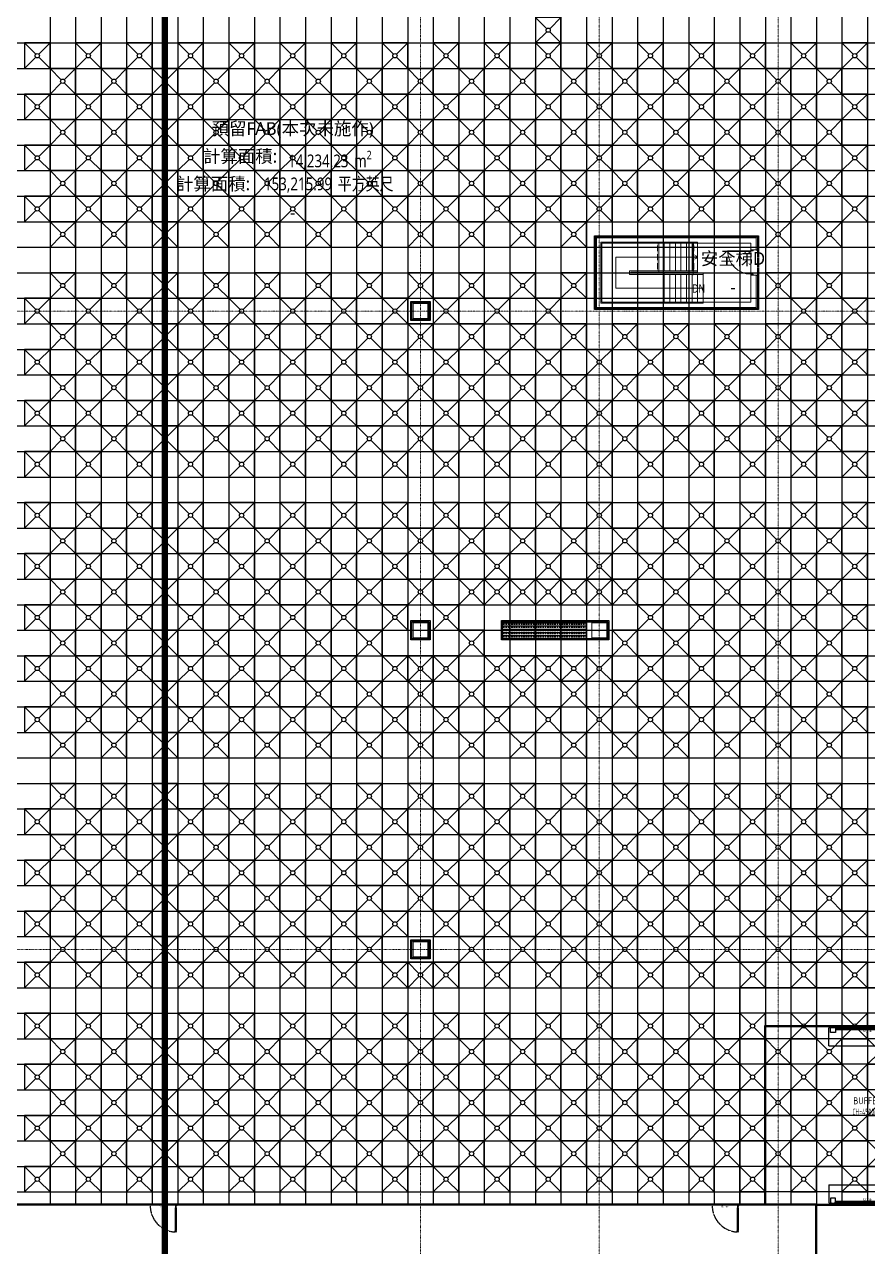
# Model space of a CAD drawing. Extents: x -32000 to 290600, y -111057 to 131250.
# Drawn here: x 132600 to 172200, y 1035 to 58470 of the extents above; entities that cross this region are included whole.
import ezdxf
from ezdxf.enums import TextEntityAlignment as Align

# ---------------------------------------------------------------- set-up
doc = ezdxf.new("R2010")
doc.units = 0
doc.header["$LTSCALE"] = 5
for name, pattern in [('DIVIDE', [1.25, 0.5, -0.25, 0, -0.25, 0, -0.25]), ('H12PL3$0$JJP_三點線', [0.9, 0.3, -0.15, 0, -0.15, 0, -0.15, 0, -0.15]), ('H12PL3$0$JJP_虛線(退縮線、投影線、地下室範圍、非屬本工程、圖面分區)', [0.45, 0.3, -0.15]), ('XFDP30$0$HIDDEN2', [0.1875, 0.125, -0.0625]), ('XFDP30-200K$0$HIDDEN', [0.3, 0.2, -0.1]), ('XFDP30-200K$0$HIDDEN2', [0.1875, 0.125, -0.0625])]:
    doc.linetypes.add(name, pattern=pattern)
for name, color, linetype in [('area code', 5, 'Continuous'), ('H12PL3$0$A-STRS', 252, 'Continuous'), ('H12PL3$0$A-TEXT', 252, 'Continuous'), ('H12PL3$0$A-WALL-IN', 252, 'Continuous'), ('H12PL3$0$A-ZONE', 252, 'Continuous'), ('H12PL3$0$Door', 252, 'Continuous'), ('H12PL3$0$S-COL', 252, 'Continuous'), ('H12PL3$0$S-GRID', 252, 'Continuous'), ('H12PL3$0$S-SLAB-SHOW', 252, 'Continuous'), ('XFDC30-200K$0$A-C-4500 (200K)', 139, 'Continuous'), ('XFDC30-200K$0$A-C-4500 (50K)', 9, 'Continuous'), ('XFDC30-50K$0$A-C-4500 (50K)', 9, 'Continuous'), ('XFDH30-200K$0$A-DR (200k)', 124, 'Continuous'), ('XFDH30-200K$0$A-FFU-1200x1200_(200k)', 140, 'Continuous'), ('XFDH30-50K$0$A-FFU-1200x1200_FAB B', 8, 'Continuous'), ('XFDP30$0$A-CR-TT2', 9, 'Continuous'), ('XFDP30$0$A-CR-TXT', 9, 'Continuous'), ('XFDP30$0$A-Door (50K)', 9, 'Continuous'), ('XFDP30$0$A-Door-Col', 9, 'Continuous'), ('XFDP30$0$A-W-P1S (50K)', 9, 'Continuous'), ('XFDP30$0$A-W-P2D (50K)', 9, 'Continuous'), ('XFDP30-200K$0$A-Door (200K)', 2, 'Continuous'), ('XFDP30-200K$0$A-W-P1S (200K)', 2, 'Continuous')]:
    doc.layers.add(name, color=color, linetype=linetype)
doc.layers.add('XFDC30-200K$0$A-Area (200K)', color=171, linetype='Continuous', plot=False)
doc.layers.add('XFDC30-200K$0$A-Area (50K)', color=170, linetype='Continuous', plot=False)
doc.styles.add('H12PL3$0$Standard', font='', dxfattribs={"width": 0.8})
doc.styles.add('XFDP30$0$AA-TXT', font='isocp.shx', dxfattribs={"width": 0.8, "bigfont": 'china.shx'})
doc.styles.add('XFDP30-200K$0$AA-TXT', font='isocp.shx', dxfattribs={"width": 0.8, "bigfont": 'china.shx'})
doc.styles.get('H12PL3$0$Standard').set_extended_font_data('Microsoft JhengHei')

# ---------------------------------------------------------------- blocks, each defined once
blk = doc.blocks.new('XFDP30$0$High-speed Turbo_300x000')
at = {"layer": 'XFDP30$0$A-Door-Col'}
h = blk.add_hatch(dxfattribs=at)
h.set_pattern_fill('ANSI33', color=256, scale=0.5, style=0)
h.set_pattern_definition([(45, (-7.8503, 41.1287), (-2.24506, 2.24506), []), (45, (-5.6053, 41.1287), (-2.24506, 2.24506), [1.5875, -0.79375])])
h.paths.add_polyline_path([(-24, 5), (-19, 5), (-19, 0), (-24, 0)])
h = blk.add_hatch(dxfattribs=at)
h.set_pattern_fill('ANSI33', color=256, scale=0.5, style=0)
h.set_pattern_definition([(45, (9.6497, 41.1277), (-2.24506, 2.24506), []), (45, (11.8947, 41.1277), (-2.24506, 2.24506), [1.5875, -0.79375])])
h.paths.add_polyline_path([(-6.5, 5), (-1.5, 5), (-1.5, 0), (-6.5, 0)])
h = blk.add_hatch(dxfattribs=at)
h.set_pattern_fill('ANSI33', color=256, scale=0.5, style=0)
h.set_pattern_definition([(135, (290.3503, 41.1277), (2.24506, 2.24506), []), (135, (288.1053, 41.1277), (2.24506, 2.24506), [1.5875, -0.79375])])
h.paths.add_polyline_path([(306.5, 5), (301.5, 5), (301.5, 0), (306.5, 0)])
h = blk.add_hatch(dxfattribs=at)
h.set_pattern_fill('ANSI33', color=256, scale=0.5, style=0)
h.set_pattern_definition([(135, (307.8503, 41.1287), (2.24506, 2.24506), []), (135, (305.6053, 41.1287), (2.24506, 2.24506), [1.5875, -0.79375])])
h.paths.add_polyline_path([(324, 5), (319, 5), (319, 0), (324, 0)])
at = {"color": 1, "linetype": 'XFDP30$0$HIDDEN2', "ltscale": 0.5}
for p, q in [((-38, 0), (-38, -86)), ((332, 0), (-38, 0)), ((332, -86), (332, 0)), ((332, -86), (-38, -86))]:
    blk.add_line(p, q, dxfattribs=at)
at = {"linetype": 'XFDP30$0$HIDDEN2', "ltscale": 0.5}
for p, q in [((300, -6.5), (0, -6.5)), ((300, -9.5), (0, -9.5))]:
    blk.add_line(p, q, dxfattribs=at)
at = {"linetype": 'Continuous'}
for points in [[(0, 0), (0, -23.5), (-24, -23.5), (-24, 0)], [(300, 0), (300, -23.5), (324, -23.5), (324, 0)]]:
    blk.add_lwpolyline(points, close=True, dxfattribs=at)
at = {"layer": 'XFDP30$0$A-Door-Col', "linetype": 'XFDP30$0$HIDDEN2', "ltscale": 0.5}
blk.add_lwpolyline([(-24, 5), (324, 5), (324, 0), (-24, 0)], close=True, dxfattribs=at)
at = {"layer": 'XFDP30$0$A-Door-Col'}
for points in [[(-24, 5), (-19, 5), (-19, 0), (-24, 0)], [(-6.5, 5), (-1.5, 5), (-1.5, 0), (-6.5, 0)], [(306.5, 5), (301.5, 5), (301.5, 0), (306.5, 0)], [(324, 5), (319, 5), (319, 0), (324, 0)]]:
    blk.add_lwpolyline(points, close=True, dxfattribs=at)
at = {"color": 9, "style": 'XFDP30$0$AA-TXT', "width": 0.45}
blk.add_attdef('300X000', text='', height=10, dxfattribs=at).set_placement((150, -16.5), align=Align.MIDDLE)
blk = doc.blocks.new('XFDP30')
at = {"layer": 'XFDP30$0$A-W-P1S (50K)'}
for p, q in [((169825, 3025, 0), (167375, 3025, 0)), ((167375, 3025, 0), (167375, 2975, 0)), ((169775, 2975, 0), (167375, 2975, 0)), ((169775, 72), (169775, 2975, 0)), ((169825, 122), (169825, 3025, 0))]:
    blk.add_line(p, q, dxfattribs=at)
at = {"layer": 'XFDP30$0$A-W-P2D (50K)'}
for p, q in [((167375, 3025, 0), (167375, 11425, 0)), ((167375, 11425, 0), (175775, 11425, 0)), ((167425, 3025, 0), (167425, 11375, 0)), ((167425, 11375, 0), (175775, 11375, 0)), ((169825, 3025, 0), (174575, 3025, 0)), ((169825, 2975, 0), (174575, 2975, 0))]:
    blk.add_line(p, q, dxfattribs=at)
at = {"layer": 'XFDP30$0$A-Door (50K)'}
ref = blk.add_blockref('XFDP30$0$High-speed Turbo_300x000', (173700, 11325, 0), dxfattribs=dict(at, xscale=-10, yscale=10, zscale=10))
ref.add_attrib('300X000', 'FAU_300x300', dxfattribs={"layer": '0', "color": 9, "height": 100, "rotation": 180, "style": 'XFDP30$0$AA-TXT', "text_generation_flag": 6, "width": 0.45}).set_placement((172200, 11160, 0), align=Align.MIDDLE)
ref = blk.add_blockref('XFDP30$0$High-speed Turbo_300x000', (173700, 3075, 0), dxfattribs=dict(at, xscale=10, yscale=10, zscale=10, rotation=180))
ref.add_attrib('300X000', 'FAU_300x300', dxfattribs={"layer": '0', "color": 9, "height": 100, "rotation": 180, "style": 'XFDP30$0$AA-TXT', "text_generation_flag": 6, "width": 0.45}).set_placement((172200, 3240, 0), align=Align.MIDDLE)
at = {"layer": 'XFDP30$0$A-CR-TT2', "style": 'XFDP30$0$AA-TXT', "width": 0.6}
blk.add_text('CH=4500mm', height=300, dxfattribs=at).set_placement((172193, 7365), align=Align.MIDDLE)
at = {"layer": 'XFDP30$0$A-CR-TXT', "style": 'XFDP30$0$AA-TXT', "width": 0.8}
blk.add_text('BUFFER', height=320, dxfattribs=at).set_placement((172193, 7885), align=Align.MIDDLE)
blk = doc.blocks.new('XFDP30-200K$0$GAD2205')
blk.add_lwpolyline([(0, 1), (0, 1), (-18, 1, -0.414214), (-18, 2), (-18, 3, -0.414214), (-18, 3), (-14, 3, 0.414214), (-13, 4), (-13, 4, 0.414214), (-14, 4), (-18, 4, -0.414214), (-18, 5), (-18, 12, -0.414214), (-18, 12), (-18, 12, 0.414214), (-18, 12), (-18, 14, 0.72636), (-19, 14), (-19, 13, 0.158507), (-19, 13), (-19, 0, 0.414214), (-19, 0), (19, 0, 0.414214), (19, 0), (19, 13, 0.158507), (19, 13), (19, 14, 0.72636), (18, 14), (18, 12, 0.414214), (18, 12, -0.414214), (18, 12), (18, 5, -0.414214), (18, 4), (14, 4, 0.414214), (13, 4), (13, 4, 0.414214), (14, 3), (18, 3, -0.414214), (18, 3), (18, 2, -0.414214), (18, 1), (0, 1)], format="xyb", close=True)
blk = doc.blocks.new('XFDP30-200K$0$Door-S130a')
for p, q in [((8.8, 120.4), (8.8, 125.3)), ((8.8, 125.3), (9.6, 125.3)), ((9.6, 120.4), (8.8, 120.4)), ((9.6, 125.3), (9.6, 120.4))]:
    blk.add_line(p, q)
blk.add_lwpolyline([(4.8, 120.4), (4.8, 125.3), (4, 125.3), (4, 120.4)], close=True)
at = {"ltscale": 5}
for points in [[(8.8, 117.8), (8.8, 127.9), (4.8, 127.9), (4.8, 117.8)], [(5, 117.5), (5, 14.8), (5, 14.8), (5, 117.5)], [(8.6, 14.8), (8.5, 14.8), (8.5, 117.5), (8.6, 117.5)], [(8.8, 4.3), (8.8, 14.4), (4.8, 14.4), (4.8, 4.3)]]:
    blk.add_lwpolyline(points, close=True, dxfattribs=at)
blk.add_lwpolyline([(4.8, 117.9), (4.8, 116.7, 0.158507), (4.9, 116.7), (4.9, 116.5, 0.72636), (5, 116.6), (5, 116.7, 0.414214), (5, 116.7, -0.414214), (4.9, 116.8), (4.9, 117.5, -0.414214), (5, 117.5), (5.4, 117.5, 0.414214), (5.4, 117.5), (5.4, 117.6, 0.414214), (5.4, 117.6), (5, 117.6, -0.414214), (4.9, 117.6), (4.9, 117.8, -0.414214), (5, 117.8), (6.8, 117.8), (6.8, 117.8), (6.8, 117.8), (8.6, 117.8, -0.414214), (8.6, 117.8), (8.6, 117.6, -0.414214), (8.6, 117.6), (8.2, 117.6, 0.414214), (8.1, 117.6), (8.1, 117.5, 0.414214), (8.2, 117.5), (8.6, 117.5, -0.414214), (8.6, 117.5), (8.6, 116.8, -0.414214), (8.6, 116.7), (8.6, 116.7, 0.414214), (8.6, 116.7), (8.6, 116.6, 0.72636), (8.6, 116.5), (8.7, 116.7, 0.158507), (8.7, 116.7), (8.7, 117.9, 0.414214), (8.7, 117.9), (4.9, 117.9, 0.414214)], format="xyb", close=True, dxfattribs=at)
at = {"ltscale": 500}
for points in [[(3.2, -0.6), (3.2, 3.9), (3, 3.9), (3, -0.6)], [(8.5, 4.8), (4, 4.8), (4, 4.6), (8.5, 4.6)]]:
    blk.add_lwpolyline(points, close=True, dxfattribs=at)
at = {"linetype": 'XFDP30-200K$0$HIDDEN', "ltscale": 0.1}
blk.add_arc((3.4, 4.4), 123.6, 0, 86.75942, dxfattribs=at)
at = {"ltscale": 500, "extrusion": (0, 0, -1)}
blk.add_ellipse((3.4, 4.4), major_axis=(-0.495, 0.495), ratio=1, start_param=5.497787, end_param=11.780972, dxfattribs=at)
at = {"ltscale": 5, "xscale": 0.1000000000058208, "yscale": 0.1000000000058208, "zscale": 0.1000000000058208}
blk.add_blockref('XFDP30-200K$0$GAD2205', (6.8, 14.3), dxfattribs=at)
at = {"color": 9, "style": 'XFDP30-200K$0$AA-TXT', "width": 0.45}
blk.add_attdef('130X240', text='', height=10, dxfattribs=at).set_placement((65, 10), align=Align.MIDDLE_CENTER)
blk = doc.blocks.new('XFDP30-200K')
at = {"layer": 'XFDP30-200K$0$A-W-P1S (200K)'}
for p, q in [((166975, 47885), (167074, 47885)), ((166975, 46685), (167074, 46685)), ((167375, 2975, 0), (18575, 2975)), ((167375, 3025, 0), (18625, 3025))]:
    blk.add_line(p, q, dxfattribs=at)
at = {"layer": 'XFDP30-200K$0$A-W-P1S (200K)', "linetype": 'XFDP30-200K$0$HIDDEN2'}
for p, q in [((167024, 47885), (167024, 46685)), ((167074, 47885), (167074, 46685))]:
    blk.add_line(p, q, dxfattribs=at)
at = {"layer": 'XFDP30-200K$0$A-W-P1S (200K)'}
for points in [[(167075, 46685), (167075, 45075), (159375, 45075), (159375, 48535), (167075, 48535), (167075, 47885)], [(167025, 46685), (167025, 45125), (159425, 45125), (159425, 48485), (167025, 48485), (167025, 47885)]]:
    blk.add_lwpolyline(points, dxfattribs=at)
for points in [[(150750, 45450), (151650, 45450), (151650, 44550), (150750, 44550)], [(150800, 45400), (151600, 45400), (151600, 44600), (150800, 44600)], [(150750, 30450), (151650, 30450), (151650, 29550), (150750, 29550)], [(155006, 30450), (160050, 30450), (160050, 29550), (155006, 29550)], [(150800, 30400), (151600, 30400), (151600, 29600), (150800, 29600)], [(155056, 30400), (160000, 30400), (160000, 29600), (155056, 29600)], [(150750, 15450), (151650, 15450), (151650, 14550), (150750, 14550)], [(150800, 15400), (151600, 15400), (151600, 14600), (150800, 14600)]]:
    blk.add_lwpolyline(points, close=True, dxfattribs=at)
at = {"layer": 'XFDP30-200K$0$A-Door (200K)'}
ref = blk.add_blockref('XFDP30-200K$0$Door-S130a', (139775, 3000), dxfattribs=dict(at, xscale=10, yscale=10, zscale=10, rotation=180))
ref.add_attrib('130X240', 'MS_130x240', dxfattribs={"layer": '0', "color": 9, "height": 100, "style": 'XFDP30-200K$0$AA-TXT', "width": 0.45}).set_placement((139125, 2925), align=Align.MIDDLE_CENTER)
ref = blk.add_blockref('XFDP30-200K$0$Door-S130a', (166175, 3000, 0), dxfattribs=dict(at, xscale=10, yscale=10, zscale=10, rotation=180))
ref.add_attrib('130X240', 'MS_130x240', dxfattribs={"layer": '0', "color": 9, "height": 100, "style": 'XFDP30-200K$0$AA-TXT', "width": 0.45}).set_placement((165525, 2925, 0), align=Align.MIDDLE_CENTER)
blk = doc.blocks.new('H12PL3')
at = {"layer": 'H12PL3$0$A-STRS', "lineweight": 0}
for p, q in [((162395, 48235), (159675, 48235)), ((159675, 48235), (159675, 45375)), ((159725, 45425), (159725, 48185)), ((159725, 48185), (162395, 48185)), ((159725, 48185), (159725, 45425)), ((162331.84, 48185), (159725, 48185)), ((159725, 48185), (159725, 45425)), ((162395, 48185), (159725, 48185)), ((162395, 48185), (162331.84, 48185)), ((164215, 48235), (162395, 48235)), ((162395, 48235), (162395, 48185)), ((162395, 48185), (162395, 48235)), ((162395, 48185), (164215, 48185)), ((164215, 48185), (162395, 48185)), ((162395, 46885), (162395, 48185)), ((162395, 46885), (162395, 48185)), ((162395, 46885), (162395, 48185)), ((162655, 48185), (162395, 48185)), ((162395, 48185), (162395, 46885)), ((162395, 46885), (162395, 48185)), ((162655, 46885), (162655, 48185)), ((162915, 48185), (162655, 48185)), ((162655, 48185), (162655, 46885)), ((162655, 46885), (162655, 48185)), ((162915, 46885), (162915, 48185)), ((163175, 48185), (162915, 48185)), ((162915, 48185), (162915, 46885)), ((162915, 46885), (162915, 48185)), ((163175, 46885), (163175, 48185)), ((163435, 48185), (163175, 48185)), ((163175, 48185), (163175, 46885)), ((163175, 46885), (163175, 48185)), ((163435, 46885), (163435, 48185)), ((163695, 48185), (163435, 48185)), ((163435, 48185), (163435, 46885)), ((163435, 46885), (163435, 48185)), ((163695, 46885), (163695, 48185)), ((163955, 48185), (163695, 48185)), ((163695, 48185), (163695, 46885)), ((163695, 46885), (163695, 48185)), ((163955, 46885), (163955, 48185)), ((164215, 48185), (163955, 48185)), ((163955, 48185), (163955, 46885)), ((163955, 46885), (163955, 48185)), ((164215, 48185), (164215, 48235)), ((164215, 46885), (164215, 48185)), ((164215, 46885), (164215, 48185)), ((162395, 47535), (160375, 47535)), ((160375, 47535), (160375, 46075)), ((163955, 47535), (162395, 47535)), ((164215, 47535), (163955, 47535)), ((164215, 47535), (164115, 47610)), ((164115, 47460), (164215, 47535)), ((162395, 46885), (161025, 46885)), ((161025, 46885), (161025, 46725)), ((161025, 46725), (161025, 46885)), ((161025, 46885), (162331.84, 46885)), ((161025, 46725), (161025, 46885)), ((161025, 46885), (162395, 46885)), ((161025, 46725), (162655, 46725)), ((162655, 46725), (161025, 46725)), ((162655, 46725), (161025, 46725)), ((161075, 46775), (161075, 46835)), ((161075, 46835), (162395, 46835)), ((162655, 46775), (161075, 46775)), ((162331.84, 46885), (162395, 46885)), ((164215, 46885), (162395, 46885)), ((162395, 46885), (162395, 46835)), ((162395, 46835), (162395, 46885)), ((162395, 46885), (164215, 46885)), ((162395, 46885), (162655, 46885)), ((162395, 46835), (164215, 46835)), ((162655, 46885), (162915, 46885)), ((162655, 46725), (162655, 46775)), ((164475, 46775), (162655, 46775)), ((162655, 46775), (162655, 46725)), ((162655, 46725), (164475, 46725)), ((164475, 46725), (162655, 46725)), ((162655, 46725), (162655, 45425)), ((162655, 46725), (162655, 45425)), ((162655, 45425), (162655, 46725)), ((162915, 46725), (162655, 46725)), ((162655, 46725), (162655, 45425)), ((162915, 46885), (163175, 46885)), ((162915, 46725), (162915, 45425)), ((162915, 45425), (162915, 46725)), ((162915, 46725), (162915, 45425)), ((163175, 46725), (162915, 46725)), ((163175, 46885), (163435, 46885)), ((163175, 46725), (163175, 45425)), ((163175, 45425), (163175, 46725)), ((163175, 46725), (163175, 45425)), ((163435, 46725), (163175, 46725)), ((163435, 46885), (163695, 46885)), ((163435, 46725), (163435, 45425)), ((163435, 45425), (163435, 46725)), ((163435, 46725), (163435, 45425)), ((163695, 46725), (163435, 46725)), ((163695, 46885), (163955, 46885)), ((163695, 46725), (163695, 45425)), ((163695, 45425), (163695, 46725)), ((163695, 46725), (163695, 45425)), ((163955, 46725), (163695, 46725)), ((163955, 46885), (164215, 46885)), ((163955, 46725), (163955, 45425)), ((163955, 45425), (163955, 46725)), ((163955, 46725), (163955, 45425)), ((164215, 46725), (163955, 46725)), ((164215, 46835), (164215, 46885)), ((164215, 46725), (164215, 45425)), ((164215, 45425), (164215, 46725)), ((164215, 46725), (164215, 45425)), ((164475, 46725), (164215, 46725)), ((164475, 46725), (164475, 46775)), ((164475, 45425), (164475, 46725)), ((164475, 45425), (164475, 46725)), ((160375, 46075), (162655, 46075)), ((162655, 46075), (164215, 46075)), ((164215, 46075), (164475, 46075)), ((159675, 45375), (162655, 45375)), ((162655, 45425), (159725, 45425)), ((159725, 45425), (162655, 45425)), ((159725, 45425), (162655, 45425)), ((162655, 45375), (162655, 45425)), ((164475, 45425), (162655, 45425)), ((162655, 45425), (162655, 45375)), ((162655, 45425), (164475, 45425)), ((162655, 45425), (162915, 45425)), ((162655, 45375), (164475, 45375)), ((162915, 45425), (163175, 45425)), ((163175, 45425), (163435, 45425)), ((163435, 45425), (163695, 45425)), ((163695, 45425), (163955, 45425)), ((163955, 45425), (164215, 45425)), ((164215, 45425), (164475, 45425)), ((164475, 45375), (164475, 45425))]:
    blk.add_line(p, q, dxfattribs=at)
at = {"layer": 'H12PL3$0$A-STRS', "linetype": 'H12PL3$0$JJP_虛線(退縮線、投影線、地下室範圍、非屬本工程、圖面分區)', "lineweight": 0}
for p, q in [((162331.84, 48185), (162331.84, 46885)), ((164033.66, 48185), (164033.66, 46885)), ((162655, 46725), (162655, 45425))]:
    blk.add_line(p, q, dxfattribs=at)
at = {"layer": 'H12PL3$0$A-STRS', "lineweight": 0, "flags": 128}
blk.add_lwpolyline([(164475, 46100, 1), (164475, 46050, 1)], format="xyb", close=True, dxfattribs=at)
at = {"layer": 'H12PL3$0$A-WALL-IN', "lineweight": 0}
for p, q in [((166725, 47885), (166975, 47885)), ((166725, 46685), (166975, 46685))]:
    blk.add_line(p, q, dxfattribs=at)
at = {"layer": 'H12PL3$0$A-WALL-IN', "lineweight": 0, "flags": 128}
for points in [[(159475, 48435), (159475, 48185)], [(166725, 48435), (159475, 48435)], [(166975, 48435), (166725, 48435)], [(166975, 47885), (166975, 48435)], [(159475, 48185), (159475, 45425)], [(159725, 45425), (159725, 48185)], [(159725, 48185), (166725, 48185)], [(166725, 48185), (166725, 47885)], [(166725, 46685), (166725, 45425)], [(166975, 45425), (166975, 46685)], [(159475, 45175), (159475, 45425)], [(166725, 45425), (159725, 45425)], [(166975, 45175), (166975, 45425)], [(159475, 45175), (166975, 45175)]]:
    blk.add_lwpolyline(points, dxfattribs=at)
at = {"layer": 'H12PL3$0$Door', "lineweight": 0}
for p, q in [((166725, 47835), (165625, 47835)), ((165625, 47835), (165625, 47805)), ((165625, 47805), (166725, 47805)), ((166725, 47835), (166725, 47885)), ((166725, 47885), (166825, 47885)), ((166725, 47805), (166725, 47835)), ((166825, 47835), (166725, 47835)), ((166825, 47885), (166825, 47835)), ((166725, 46685), (166725, 46735)), ((166725, 46735), (166825, 46735)), ((166825, 46685), (166725, 46685)), ((166825, 46735), (166825, 46685))]:
    blk.add_line(p, q, dxfattribs=at)
blk.add_arc((166725, 47835), 1100, 180, 270, dxfattribs=at)
at = {"layer": 'H12PL3$0$S-COL', "lineweight": 0, "flags": 128}
for points in [[(150850, 44650), (151550, 44650), (151550, 45350), (150850, 45350)], [(150850, 29650), (151550, 29650), (151550, 30350), (150850, 30350)], [(159250, 29650), (159950, 29650), (159950, 30350), (159250, 30350)], [(150850, 14650), (151550, 14650), (151550, 15350), (150850, 15350)]]:
    blk.add_lwpolyline(points, close=True, dxfattribs=at)
at = {"layer": 'H12PL3$0$S-GRID', "linetype": 'H12PL3$0$JJP_三點線', "lineweight": 0}
for p, q in [((139200, 128250), (139200, -28000)), ((151200, 128250), (151200, -28000)), ((159600, 128250), (159600, -28000)), ((168000, 128250), (168000, -28000)), ((-29000, 45000), (289600, 45000)), ((-29000, 30000), (289600, 30000)), ((-29000, 15000), (289600, 15000))]:
    blk.add_line(p, q, dxfattribs=at)
at = {"layer": 'H12PL3$0$S-SLAB-SHOW', "lineweight": 0, "flags": 128}
blk.add_lwpolyline([(164005, 46705), (163955, 46705), (163955, 45425), (166725, 45425), (166725, 48185), (164005, 48185)], close=True, dxfattribs=at)
for name in ['XFDP30-200K', 'XFDP30']:
    blk.add_blockref(name, (0, 0))
at = {"layer": 'H12PL3$0$A-TEXT', "linetype": 'Continuous', "lineweight": 0, "insert": (163955, 46058.78), "char_height": 400, "attachment_point": 4, "style": 'H12PL3$0$Standard'}
blk.add_mtext('\\A1;DN', dxfattribs=at)
at = {"layer": 'H12PL3$0$A-ZONE', "style": 'H12PL3$0$Standard'}
for s, p in [('預留FAB(本次未施作)', (145200, 53876.07)), ('計算面積: ', (142830.05, 52576.49)), ('計算面積: ', (141557.19, 51279.2)), ('-', (145200, 49935.02)), ('安全梯D', (165878.7, 47771.14)), ('-', (165878.7, 46429.25))]:
    blk.add_text(s, height=600, dxfattribs=at).set_placement(p, align=Align.TOP_CENTER)
at = {"layer": 'H12PL3$0$A-ZONE', "lineweight": 0, "char_height": 600, "attachment_point": 2, "style": 'H12PL3$0$Standard'}
for s, insert in [('\\A1;\\pt0,1320;14,234.23{\\H0.66x;\\S^  ;} m{\\H0.66x;\\S2^  ;}', (146946.17, 52531.65)), ('\\A1;\\pt0,1320;153,215.99{\\H0.66x;\\S^  ;} 平方英尺{\\H0.66x;\\S^  ;}', (146946.17, 51276.92))]:
    blk.add_mtext(s, dxfattribs=dict(at, insert=insert))
blk = doc.blocks.new('XFDH30-200K$0$FFU-1212')
for p, q in [((0, 120), (52.9, 67.1)), ((67.1, 67.1), (120, 120)), ((0, 0), (52.9, 52.9)), ((67.1, 52.9), (120, 0))]:
    blk.add_line(p, q)
blk.add_lwpolyline([(0, 0), (120, 0), (120, 120), (0, 120)], close=True)
blk.add_circle((60, 60), 10)
blk = doc.blocks.new('*U210')
h = blk.add_hatch()
h.set_pattern_fill('ANSI33', color=256, scale=60, angle=135, style=0)
h.set_pattern_definition([(180, (-13.5, 35), (-3e-15, -15), []), (180, (-21, 42.5), (-3e-15, -15), [7.5, -3.75])])
h.paths.add_polyline_path([(0, 85), (0, 0), (36.5, 0), (36.5, 80), (36.5, 80), (36.5, 85)])
blk.add_lwpolyline([(0, 85), (0, 0), (36.5, 0), (36.5, 80), (36.5, 80), (36.5, 85), (0, 85)])
blk = doc.blocks.new('*U209')
h = blk.add_hatch()
h.set_pattern_fill('ANSI33', color=256, scale=60, angle=135, style=0)
h.set_pattern_definition([(180, (70, 35), (-3e-15, -15), []), (180, (62.5, 42.5), (-3e-15, -15), [7.5, -3.75])])
h.paths.add_polyline_path([(0, 85), (0, 0), (120, 0), (120, 80), (120, 80), (120, 85)])
blk.add_lwpolyline([(0, 85), (0, 0), (120, 0), (120, 80), (120, 80), (120, 85), (0, 85)])
blk = doc.blocks.new('XFDH30-200K')
at = {"layer": 'XFDH30-200K$0$A-DR (200k)', "xscale": 10, "yscale": 10, "zscale": 10}
for name, p in [('*U210', (155031, 29575)), ('*U209', (155396, 29575)), ('*U209', (156596, 29575)), ('*U209', (157796, 29575))]:
    blk.add_blockref(name, p, dxfattribs=at)
at = {"layer": 'XFDH30-200K$0$A-FFU-1200x1200_(200k)', "xscale": 10, "yscale": 10, "zscale": 10, "rotation": 90.00000000000001}
for p in [(157800, 57600, 0), (133800, 56400, 0), (136200, 56400, 0), (138600, 56400, 0), (141000, 56400, 0), (143400, 56400, 0), (145800, 56400, 0), (148200, 56400, 0), (150600, 56400, 0), (153000, 56400, 0), (155400, 56400, 0), (157800, 56400, 0), (160200, 56400, 0), (162600, 56400, 0), (165000, 56400, 0), (167400, 56400, 0), (169800, 56400, 0), (172200, 56400, 0), (135000, 55200, 0), (137400, 55200, 0), (139800, 55200, 0), (142200, 55200, 0), (144600, 55200, 0), (147000, 55200, 0), (149400, 55200, 0), (151800, 55200, 0), (154200, 55200, 0), (156600, 55200, 0), (159000, 55200, 0), (161400, 55200, 0), (163800, 55200, 0), (166200, 55200, 0), (168600, 55200, 0), (171000, 55200, 0), (133800, 54000, 0), (136200, 54000, 0), (138600, 54000, 0), (141000, 54000, 0), (143400, 54000, 0), (145800, 54000, 0), (148200, 54000, 0), (150600, 54000, 0), (153000, 54000, 0), (155400, 54000, 0), (157800, 54000, 0), (160200, 54000, 0), (162600, 54000, 0), (165000, 54000, 0), (167400, 54000, 0), (169800, 54000, 0), (172200, 54000, 0), (135000, 52800, 0), (137400, 52800, 0), (139800, 52800, 0), (142200, 52800, 0), (144600, 52800, 0), (147000, 52800, 0), (149400, 52800, 0), (151800, 52800, 0), (154200, 52800, 0), (156600, 52800, 0), (159000, 52800, 0), (161400, 52800, 0), (163800, 52800, 0), (166200, 52800, 0), (168600, 52800, 0), (171000, 52800, 0), (133800, 51600, 0), (136200, 51600, 0), (138600, 51600, 0), (141000, 51600, 0), (143400, 51600, 0), (145800, 51600, 0), (148200, 51600, 0), (150600, 51600, 0), (153000, 51600, 0), (155400, 51600, 0), (157800, 51600, 0), (160200, 51600, 0), (162600, 51600, 0), (165000, 51600, 0), (167400, 51600, 0), (169800, 51600, 0), (172200, 51600, 0), (135000, 50400, 0), (137400, 50400, 0), (139800, 50400, 0), (142200, 50400, 0), (144600, 50400, 0), (147000, 50400, 0), (149400, 50400, 0), (151800, 50400, 0), (154200, 50400, 0), (156600, 50400, 0), (159000, 50400, 0), (161400, 50400, 0), (163800, 50400, 0), (166200, 50400, 0), (168600, 50400, 0), (171000, 50400, 0), (133800, 49200, 0), (136200, 49200, 0), (138600, 49200, 0), (141000, 49200, 0), (143400, 49200, 0), (145800, 49200, 0), (148200, 49200, 0), (150600, 49200, 0), (153000, 49200, 0), (155400, 49200, 0), (157800, 49200, 0), (160200, 49200, 0), (162600, 49200, 0), (165000, 49200, 0), (167400, 49200, 0), (169800, 49200, 0), (172200, 49200, 0), (135000, 48000, 0), (137400, 48000, 0), (139800, 48000, 0), (142200, 48000, 0), (144600, 48000, 0), (147000, 48000, 0), (149400, 48000, 0), (151800, 48000, 0), (154200, 48000, 0), (156600, 48000, 0), (159000, 48000, 0), (168600, 48000, 0), (171000, 48000, 0), (135000, 45600, 0), (137400, 45600, 0), (139800, 45600, 0), (142200, 45600, 0), (144600, 45600, 0), (147000, 45600, 0), (149400, 45600, 0), (151800, 45600, 0), (154200, 45600, 0), (156600, 45600, 0), (159000, 45600, 0), (168600, 45600, 0), (171000, 45600, 0), (133800, 44400, 0), (136200, 44400, 0), (138600, 44400, 0), (141000, 44400, 0), (143400, 44400, 0), (145800, 44400, 0), (148200, 44400, 0), (150600, 44400, 0), (153000, 44400, 0), (155400, 44400, 0), (157800, 44400, 0), (169800, 44400, 0), (172200, 44400, 0), (135000, 43200, 0), (137400, 43200, 0), (139800, 43200, 0), (142200, 43200, 0), (144600, 43200, 0), (147000, 43200, 0), (149400, 43200, 0), (151800, 43200, 0), (154200, 43200, 0), (156600, 43200, 0), (159000, 43200, 0), (161400, 43200, 0), (163800, 43200, 0), (166200, 43200, 0), (168600, 43200, 0), (171000, 43200, 0), (133800, 42000, 0), (136200, 42000, 0), (138600, 42000, 0), (141000, 42000, 0), (143400, 42000, 0), (145800, 42000, 0), (148200, 42000, 0), (150600, 42000, 0), (153000, 42000, 0), (155400, 42000, 0), (157800, 42000, 0), (160200, 42000, 0), (162600, 42000, 0), (165000, 42000, 0), (167400, 42000, 0), (169800, 42000, 0), (172200, 42000, 0), (135000, 40800, 0), (137400, 40800, 0), (139800, 40800, 0), (142200, 40800, 0), (144600, 40800, 0), (147000, 40800, 0), (149400, 40800, 0), (151800, 40800, 0), (154200, 40800, 0), (156600, 40800, 0), (159000, 40800, 0), (161400, 40800, 0), (163800, 40800, 0), (166200, 40800, 0), (168600, 40800, 0), (171000, 40800, 0), (133800, 39600, 0), (136200, 39600, 0), (138600, 39600, 0), (141000, 39600, 0), (143400, 39600, 0), (145800, 39600, 0), (148200, 39600, 0), (150600, 39600, 0), (153000, 39600, 0), (155400, 39600, 0), (157800, 39600, 0), (160200, 39600, 0), (162600, 39600, 0), (165000, 39600, 0), (167400, 39600, 0), (169800, 39600, 0), (172200, 39600, 0), (135000, 38400, 0), (137400, 38400, 0), (139800, 38400, 0), (142200, 38400, 0), (144600, 38400, 0), (147000, 38400, 0), (149400, 38400, 0), (151800, 38400, 0), (154200, 38400, 0), (156600, 38400, 0), (159000, 38400, 0), (161400, 38400, 0), (163800, 38400, 0), (166200, 38400, 0), (168600, 38400, 0), (171000, 38400, 0), (133800, 37200, 0), (136200, 37200, 0), (138600, 37200, 0), (141000, 37200, 0), (143400, 37200, 0), (145800, 37200, 0), (148200, 37200, 0), (150600, 37200, 0), (153000, 37200, 0), (155400, 37200, 0), (157800, 37200, 0), (160200, 37200, 0), (162600, 37200, 0), (165000, 37200, 0), (167400, 37200, 0), (169800, 37200, 0), (172200, 37200, 0), (133800, 34800, 0), (136200, 34800, 0), (138600, 34800, 0), (141000, 34800, 0), (143400, 34800, 0), (145800, 34800, 0), (148200, 34800, 0), (150600, 34800, 0), (153000, 34800, 0), (155400, 34800, 0), (157800, 34800, 0), (160200, 34800, 0), (162600, 34800, 0), (165000, 34800, 0), (167400, 34800, 0), (169800, 34800, 0), (172200, 34800, 0), (135000, 33600, 0), (137400, 33600, 0), (139800, 33600, 0), (142200, 33600, 0), (144600, 33600, 0), (147000, 33600, 0), (149400, 33600, 0), (151800, 33600, 0), (154200, 33600, 0), (156600, 33600, 0), (159000, 33600, 0), (161400, 33600, 0), (163800, 33600, 0), (166200, 33600, 0), (168600, 33600, 0), (171000, 33600, 0), (133800, 32400, 0), (136200, 32400, 0), (138600, 32400, 0), (141000, 32400, 0), (143400, 32400, 0), (145800, 32400, 0), (148200, 32400, 0), (150600, 32400, 0), (153000, 32400, 0), (155400, 32400, 0), (157800, 32400, 0), (160200, 32400, 0), (162600, 32400, 0), (165000, 32400, 0), (167400, 32400, 0), (169800, 32400, 0), (172200, 32400, 0), (135000, 31200, 0), (137400, 31200, 0), (139800, 31200, 0), (142200, 31200, 0), (144600, 31200, 0), (147000, 31200, 0), (149400, 31200, 0), (151800, 31200, 0), (154200, 31200, 0), (155400, 31200, 0), (156600, 31200, 0), (157800, 31200, 0), (159000, 31200, 0), (160200, 31200, 0), (161400, 31200, 0), (163800, 31200, 0), (166200, 31200, 0), (168600, 31200, 0), (171000, 31200, 0), (133800, 30000, 0), (136200, 30000, 0), (138600, 30000, 0), (141000, 30000, 0), (143400, 30000, 0), (145800, 30000, 0), (148200, 30000, 0), (150600, 30000, 0), (153000, 30000, 0), (162600, 30000, 0), (165000, 30000, 0), (167400, 30000, 0), (169800, 30000, 0), (172200, 30000, 0), (135000, 28800, 0), (137400, 28800, 0), (139800, 28800, 0), (142200, 28800, 0), (144600, 28800, 0), (147000, 28800, 0), (149400, 28800, 0), (154200, 28800, 0), (161400, 28800, 0), (163800, 28800, 0), (166200, 28800, 0), (168600, 28800, 0), (171000, 28800, 0), (133800, 27600, 0), (136200, 27600, 0), (138600, 27600, 0), (141000, 27600, 0), (143400, 27600, 0), (145800, 27600, 0), (148200, 27600, 0), (150600, 27600, 0), (151800, 27600, 0), (153000, 27600, 0), (155400, 27600, 0), (156600, 27600, 0), (157800, 27600, 0), (159000, 27600, 0), (160200, 27600, 0), (162600, 27600, 0), (165000, 27600, 0), (167400, 27600, 0), (169800, 27600, 0), (172200, 27600, 0), (135000, 26400, 0), (137400, 26400, 0), (139800, 26400, 0), (142200, 26400, 0), (144600, 26400, 0), (147000, 26400, 0), (149400, 26400, 0), (151800, 26400, 0), (154200, 26400, 0), (156600, 26400, 0), (159000, 26400, 0), (161400, 26400, 0), (163800, 26400, 0), (166200, 26400, 0), (168600, 26400, 0), (171000, 26400, 0), (133800, 25200, 0), (136200, 25200, 0), (138600, 25200, 0), (141000, 25200, 0), (143400, 25200, 0), (145800, 25200, 0), (148200, 25200, 0), (150600, 25200, 0), (153000, 25200, 0), (155400, 25200, 0), (157800, 25200, 0), (160200, 25200, 0), (162600, 25200, 0), (165000, 25200, 0), (167400, 25200, 0), (169800, 25200, 0), (172200, 25200, 0), (135000, 24000, 0), (137400, 24000, 0), (139800, 24000, 0), (142200, 24000, 0), (144600, 24000, 0), (147000, 24000, 0), (149400, 24000, 0), (151800, 24000, 0), (154200, 24000, 0), (156600, 24000, 0), (159000, 24000, 0), (161400, 24000, 0), (163800, 24000, 0), (166200, 24000, 0), (168600, 24000, 0), (171000, 24000, 0), (135000, 21600, 0), (137400, 21600, 0), (139800, 21600, 0), (142200, 21600, 0), (144600, 21600, 0), (147000, 21600, 0), (149400, 21600, 0), (151800, 21600, 0), (154200, 21600, 0), (156600, 21600, 0), (159000, 21600, 0), (161400, 21600, 0), (163800, 21600, 0), (166200, 21600, 0), (168600, 21600, 0), (171000, 21600, 0), (133800, 20400, 0), (136200, 20400, 0), (138600, 20400, 0), (141000, 20400, 0), (143400, 20400, 0), (145800, 20400, 0), (148200, 20400, 0), (150600, 20400, 0), (153000, 20400, 0), (155400, 20400, 0), (157800, 20400, 0), (160200, 20400, 0), (162600, 20400, 0), (165000, 20400, 0), (167400, 20400, 0), (169800, 20400, 0), (172200, 20400, 0), (135000, 19200, 0), (137400, 19200, 0), (139800, 19200, 0), (142200, 19200, 0), (144600, 19200, 0), (147000, 19200, 0), (149400, 19200, 0), (151800, 19200, 0), (154200, 19200, 0), (156600, 19200, 0), (159000, 19200, 0), (161400, 19200, 0), (163800, 19200, 0), (166200, 19200, 0), (168600, 19200, 0), (171000, 19200, 0), (133800, 18000, 0), (136200, 18000, 0), (138600, 18000, 0), (141000, 18000, 0), (143400, 18000, 0), (145800, 18000, 0), (148200, 18000, 0), (150600, 18000, 0), (153000, 18000, 0), (155400, 18000, 0), (157800, 18000, 0), (160200, 18000, 0), (162600, 18000, 0), (165000, 18000, 0), (167400, 18000, 0), (169800, 18000, 0), (172200, 18000, 0), (135000, 16800, 0), (137400, 16800, 0), (139800, 16800, 0), (142200, 16800, 0), (144600, 16800, 0), (147000, 16800, 0), (149400, 16800, 0), (151800, 16800, 0), (154200, 16800, 0), (156600, 16800, 0), (159000, 16800, 0), (161400, 16800, 0), (163800, 16800, 0), (166200, 16800, 0), (168600, 16800, 0), (171000, 16800, 0), (133800, 15600, 0), (136200, 15600, 0), (138600, 15600, 0), (141000, 15600, 0), (143400, 15600, 0), (145800, 15600, 0), (148200, 15600, 0), (150600, 15600, 0), (153000, 15600, 0), (155400, 15600, 0), (157800, 15600, 0), (160200, 15600, 0), (162600, 15600, 0), (165000, 15600, 0), (167400, 15600, 0), (169800, 15600, 0), (172200, 15600, 0), (135000, 14400, 0), (137400, 14400, 0), (139800, 14400, 0), (142200, 14400, 0), (144600, 14400, 0), (147000, 14400, 0), (149400, 14400, 0), (154200, 14400, 0), (156600, 14400, 0), (159000, 14400, 0), (161400, 14400, 0), (163800, 14400, 0), (166200, 14400, 0), (168600, 14400, 0), (171000, 14400, 0), (133800, 13200, 0), (136200, 13200, 0), (138600, 13200, 0), (141000, 13200, 0), (143400, 13200, 0), (145800, 13200, 0), (148200, 13200, 0), (150600, 13200, 0), (151800, 13200, 0), (153000, 13200, 0), (155400, 13200, 0), (157800, 13200, 0), (160200, 13200, 0), (162600, 13200, 0), (165000, 13200, 0), (167400, 13200, 0), (169800, 13200, 0), (172200, 13200, 0), (133800, 10800, 0), (136200, 10800, 0), (138600, 10800, 0), (141000, 10800, 0), (143400, 10800, 0), (145800, 10800, 0), (148200, 10800, 0), (150600, 10800, 0), (153000, 10800, 0), (155400, 10800, 0), (157800, 10800, 0), (160200, 10800, 0), (162600, 10800, 0), (165000, 10800, 0), (167400, 10800, 0), (169800, 10800, 0), (172200, 10800, 0), (135000, 9600, 0), (137400, 9600, 0), (139800, 9600, 0), (142200, 9600, 0), (144600, 9600, 0), (147000, 9600, 0), (149400, 9600, 0), (151800, 9600, 0), (154200, 9600, 0), (156600, 9600, 0), (159000, 9600, 0), (161400, 9600, 0), (163800, 9600, 0), (166200, 9600, 0), (168600, 9600, 0), (171000, 9600, 0), (133800, 8400, 0), (136200, 8400, 0), (138600, 8400, 0), (141000, 8400, 0), (143400, 8400, 0), (145800, 8400, 0), (148200, 8400, 0), (150600, 8400, 0), (153000, 8400, 0), (155400, 8400, 0), (157800, 8400, 0), (160200, 8400, 0), (162600, 8400, 0), (165000, 8400, 0), (167400, 8400, 0), (169800, 8400, 0), (172200, 8400, 0), (135000, 7200, 0), (137400, 7200, 0), (139800, 7200, 0), (142200, 7200, 0), (144600, 7200, 0), (147000, 7200, 0), (149400, 7200, 0), (151800, 7200, 0), (154200, 7200, 0), (156600, 7200, 0), (159000, 7200, 0), (161400, 7200, 0), (163800, 7200, 0), (166200, 7200, 0), (168600, 7200, 0), (171000, 7200, 0), (133800, 6000, 0), (136200, 6000, 0), (138600, 6000, 0), (141000, 6000, 0), (143400, 6000, 0), (145800, 6000, 0), (148200, 6000, 0), (150600, 6000, 0), (153000, 6000, 0), (155400, 6000, 0), (157800, 6000, 0), (160200, 6000, 0), (162600, 6000, 0), (165000, 6000, 0), (167400, 6000, 0), (169800, 6000, 0), (172200, 6000, 0), (135000, 4800, 0), (137400, 4800, 0), (139800, 4800, 0), (142200, 4800, 0), (144600, 4800, 0), (147000, 4800, 0), (149400, 4800, 0), (151800, 4800, 0), (154200, 4800, 0), (156600, 4800, 0), (159000, 4800, 0), (161400, 4800, 0), (163800, 4800, 0), (166200, 4800, 0), (168600, 4800, 0), (171000, 4800, 0), (133800, 3600, 0), (136200, 3600, 0), (138600, 3600, 0), (141000, 3600, 0), (143400, 3600, 0), (145800, 3600, 0), (148200, 3600, 0), (150600, 3600, 0), (153000, 3600, 0), (155400, 3600, 0), (157800, 3600, 0), (160200, 3600, 0), (162600, 3600, 0), (165000, 3600, 0), (167400, 3600, 0), (169800, 3600, 0), (172200, 3600, 0)]:
    blk.add_blockref('XFDH30-200K$0$FFU-1212', p, dxfattribs=at)
blk = doc.blocks.new('XFDC30-50K')
at = {"layer": 'XFDC30-50K$0$A-C-4500 (50K)', "ltscale": 0.3}
for p, q in [((243000, 13200), (166200, 13200)), ((166200, 13200), (166200, 3000)), ((167400, 13200), (167400, 3000)), ((168600, 13200), (168600, 3000)), ((169800, 13200), (169800, 3000)), ((171000, 13200), (171000, 3000)), ((172200, 13200), (172200, 3000)), ((243000, 12000), (166200, 12000)), ((243000, 10800), (166200, 10800)), ((243000, 9600), (166200, 9600)), ((243000, 8400), (166200, 8400)), ((243000, 7200), (166200, 7200)), ((243000, 6000), (166200, 6000)), ((243000, 4800), (166200, 4800)), ((243000, 3600), (166200, 3600)), ((177000, 3000, 0), (166200, 3000))]:
    blk.add_line(p, q, dxfattribs=at)
blk = doc.blocks.new('XFDC30-200K')
at = {"layer": 'XFDC30-200K$0$A-Area (200K)', "elevation": 0}
blk.add_lwpolyline([(18450, 3000), (166200, 3000), (166200, 13200), (174600, 13200), (174600, 87000), (43650, 87000), (43650, 85450), (18450, 85450), (18450, 60340), (22950, 60340), (22950, 55865), (18449, 55865)], close=True, dxfattribs=at)
at = {"layer": 'XFDC30-200K$0$A-Area (50K)'}
blk.add_lwpolyline([(174600, 87000), (174600, 13200), (166200, 13200), (166200, 3000), (176825, 3000), (176825, -350), (179400, -350), (179400, 3000), (243151, 3000), (243150, 3000)], dxfattribs=at)
at = {"layer": 'XFDC30-200K$0$A-C-4500 (200K)', "ltscale": 0.3}
for p, q in [((133800, 87000), (133800, 3000)), ((135000, 87000), (135000, 3000)), ((136200, 87000), (136200, 3000)), ((137400, 87000), (137400, 3000)), ((138600, 87000), (138600, 3000)), ((139800, 87000), (139800, 3000)), ((141000, 87000), (141000, 3000)), ((142200, 87000), (142200, 3000)), ((143400, 87000), (143400, 3000)), ((144600, 87000), (144600, 3000)), ((145800, 87000), (145800, 3000)), ((147000, 87000), (147000, 3000)), ((148200, 87000), (148200, 3000)), ((149400, 87000), (149400, 3000)), ((150600, 87000), (150600, 3000)), ((151800, 87000), (151800, 3000)), ((153000, 87000), (153000, 3000)), ((154200, 87000), (154200, 3000)), ((155400, 87000), (155400, 3000)), ((156600, 87000), (156600, 3000)), ((157800, 87000), (157800, 3000)), ((159000, 87000), (159000, 3000)), ((160200, 87000), (160200, 3000)), ((161400, 87000), (161400, 3000)), ((162600, 87000), (162600, 3000)), ((163800, 87000), (163800, 3000)), ((165000, 87000), (165000, 3000)), ((166200, 87000), (166200, 3503)), ((167400, 87000), (167400, 13200)), ((168600, 87000), (168600, 13200)), ((169800, 87000), (169800, 13200)), ((171000, 87000), (171000, 13200)), ((172200, 87000), (172200, 13200)), ((23075, 57600), (174600, 57600)), ((23075, 56400), (174600, 56400)), ((18600, 55200), (174600, 55200)), ((18600, 54000), (174600, 54000)), ((18600, 52800), (174600, 52800)), ((18600, 51600), (174600, 51600)), ((18600, 50400), (174600, 50400)), ((18600, 49200), (174600, 49200)), ((18600, 48000), (174600, 48000)), ((18600, 46800), (174600, 46800)), ((18600, 45600), (174600, 45600)), ((18600, 44400), (174600, 44400)), ((18600, 43200), (174600, 43200)), ((18600, 42000), (174600, 42000)), ((18600, 40800), (174600, 40800)), ((18600, 39600), (174600, 39600)), ((18600, 38400), (174600, 38400)), ((18600, 37200), (174600, 37200)), ((18600, 36000), (174600, 36000)), ((18600, 34800), (174600, 34800)), ((18600, 33600), (174600, 33600)), ((18600, 32400), (174600, 32400)), ((18600, 31200), (174600, 31200)), ((18600, 30000), (174600, 30000)), ((18600, 28800), (174600, 28800)), ((18600, 27600), (174600, 27600)), ((18600, 26400), (174600, 26400)), ((18600, 25200), (174600, 25200)), ((18600, 24000), (174600, 24000)), ((18600, 22800), (174600, 22800)), ((18600, 21600), (174600, 21600)), ((18600, 20400), (174600, 20400)), ((18600, 19200), (174600, 19200)), ((18600, 18000), (174600, 18000)), ((18600, 16800), (174600, 16800)), ((18600, 15600), (174600, 15600)), ((18600, 14400), (174600, 14400)), ((18600, 13200), (174600, 13200)), ((18600, 12000), (166200, 12000)), ((18600, 10800), (166200, 10800)), ((18600, 9600), (166200, 9600)), ((18600, 8400), (166200, 8400)), ((18600, 7200), (166200, 7200)), ((18600, 6000), (166200, 6000)), ((18600, 4800), (166200, 4800)), ((18600, 3600), (166200, 3600)), ((18600, 3000), (166200, 3000))]:
    blk.add_line(p, q, dxfattribs=at)
at = {"layer": 'XFDC30-200K$0$A-C-4500 (50K)', "ltscale": 0.3}
for p, q in [((243000, 13200), (166200, 13200)), ((166200, 13200), (166200, 3000)), ((167400, 13200), (167400, 3000)), ((168600, 13200), (168600, 3000)), ((169800, 13200), (169800, 3000)), ((171000, 13200), (171000, 3000)), ((172200, 13200), (172200, 3000)), ((243000, 12000), (166200, 12000)), ((243000, 10800), (166200, 10800)), ((243000, 9600), (166200, 9600)), ((243000, 8400), (166200, 8400)), ((243000, 7200), (166200, 7200)), ((243000, 6000), (166200, 6000)), ((243000, 4800), (166200, 4800)), ((243000, 3600), (166200, 3600)), ((177000, 3000, 0), (166200, 3000))]:
    blk.add_line(p, q, dxfattribs=at)
blk = doc.blocks.new('XFDH30-50K$0$FFU-1212')
for p, q in [((0, 120), (52.9, 67.1)), ((67.1, 67.1), (120, 120)), ((0, 0), (52.9, 52.9)), ((67.1, 52.9), (120, 0))]:
    blk.add_line(p, q)
blk.add_lwpolyline([(0, 0), (120, 0), (120, 120), (0, 120)], close=True)
blk.add_circle((60, 60), 10)
blk = doc.blocks.new('XFDH30-50K')
at = {"layer": 'XFDH30-50K$0$A-FFU-1200x1200_FAB B', "xscale": 10, "yscale": 10, "zscale": 10, "rotation": 90.00000000000001}
for p in [(168600, 9600), (171000, 9600), (173400, 9600), (168600, 7200), (171000, 7200), (173400, 7200), (168600, 4800), (171000, 4800), (173400, 4800)]:
    blk.add_blockref('XFDH30-50K$0$FFU-1212', p, dxfattribs=at)

msp = doc.modelspace()

# ---------------------------------------------------------------- linework, layer by layer
at = {"layer": 'area code', "color": 5, "linetype": 'DIVIDE', "const_width": 300}
msp.add_lwpolyline([(139200, 103179), (139200, -9579)], dxfattribs=at)

# ---------------------------------------------------------------- block references
for name in ['H12PL3', 'XFDC30-200K', 'XFDC30-50K', 'XFDH30-50K', 'XFDH30-200K']:
    msp.add_blockref(name, (0, 0))

doc.saveas('drawing.dxf')
